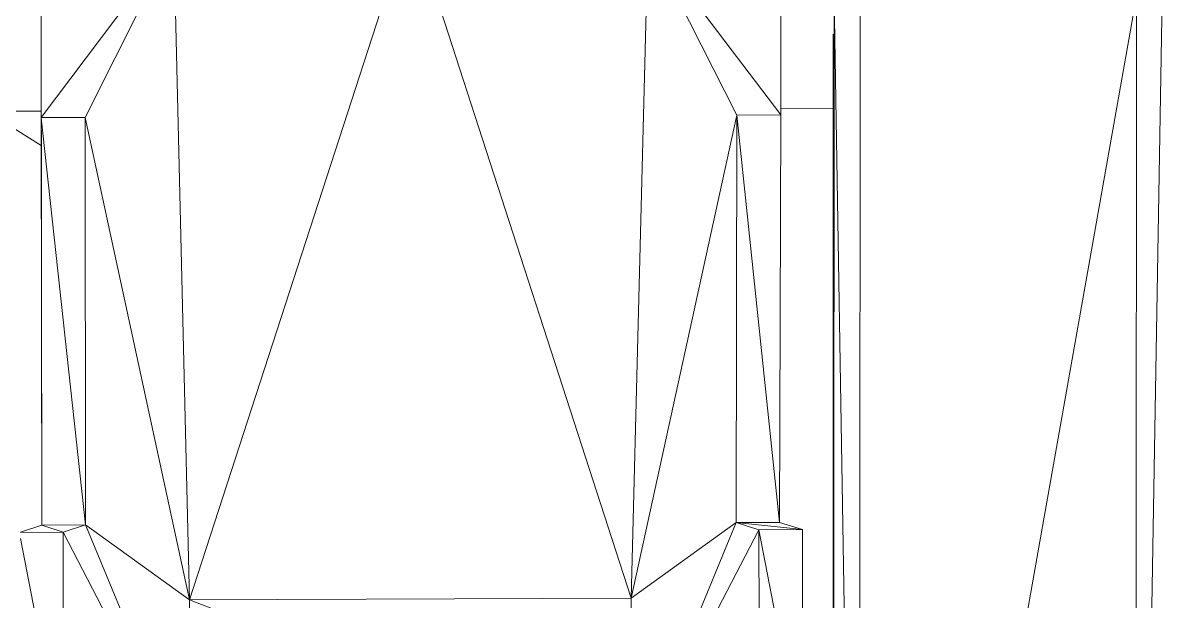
# Model space of a CAD drawing. Header units: inches. Extents: x -10205 to 13964, y -460 to 30702.
# Drawn here: x 101.49 to 132.69, y -366.58 to -350.73 of the extents above; entities that cross this region are included whole.
import ezdxf

# ---------------------------------------------------------------- set-up
doc = ezdxf.new("R2010")
doc.units = ezdxf.units.IN
doc.header["$MEASUREMENT"] = 0
for name, color, linetype, lineweight in [('0-1', 7, 'Continuous', 5), ('0-2', 8, 'Continuous', 9), ('G-IMPT-2', 254, 'Continuous', 9)]:
    doc.layers.add(name, color=color, linetype=linetype, lineweight=lineweight)

# ---------------------------------------------------------------- blocks, each defined once
blk = doc.blocks.new('Land_Rover_Evoque_-_SUV_Car_Vehicle_Automobile_13067 - Land Rover EVOQUE_dwg-1230547-SITE PLAN - CAD FILE')
at = {"layer": 'G-IMPT-2'}
for p, q in [((-0.66509, 0.307), (-0.66561, 0.73037)), ((-0.57315, 0.71304), (-0.66539, 0.59039)), ((-0.57315, 0.71304), (-0.63496, 0.59052)), ((-0.56225, 0.25507), (-0.57315, 0.71304)), ((-0.255, 0.25619), (-0.24331, 0.71425)), ((-0.18166, 0.59216), (-0.24331, 0.71425)), ((-0.24331, 0.71425), (-0.15098, 0.59227)), ((-0.4156, 0.70654), (-0.56225, 0.25507)), ((-0.255, 0.25619), (-0.40167, 0.70909)), ((-0.66509, 0.307), (-0.66546, 0.68217)), ((-0.66539, 0.59039), (-0.66546, 0.68217)), ((-0.15103, 0.68406), (-0.15098, 0.59227)), ((-0.11451, -0.41275), (-0.11392, 0.68413)), ((-0.11451, -0.41275), (-0.11392, 0.68413)), ((-0.0963, -0.4127), (-0.11392, 0.68413)), ((0.11458, 0.68497), (0.09587, -0.41201)), ((-0.0963, -0.4127), (0.09643, 0.67437)), ((-0.0963, -0.4127), (-0.09573, 0.67366)), ((0.09587, -0.41201), (0.09643, 0.67437)), ((-0.11451, -0.41275), (-0.11462, 0.64835)), ((-0.69161, 0.5948), (-0.66544, 0.59489)), ((-0.15098, 0.59678), (-0.11397, 0.59691)), ((-0.69168, 0.58744), (-0.66542, 0.5709)), ((-0.63496, 0.59052), (-0.66539, 0.59039)), ((-0.66509, 0.307), (-0.66539, 0.59039)), ((-0.63467, 0.3071), (-0.66537, 0.59024)), ((-0.56225, 0.25507), (-0.63496, 0.59052)), ((-0.63496, 0.59052), (-0.63467, 0.3071)), ((-0.255, 0.25619), (-0.18166, 0.59216)), ((-0.18197, 0.30878), (-0.18166, 0.59216)), ((-0.18166, 0.59216), (-0.15098, 0.59227)), ((-0.18166, 0.59216), (-0.15179, 0.30886)), ((-0.15179, 0.30886), (-0.15098, 0.59227)), ((-0.18197, 0.30878), (-0.15179, 0.30886)), ((-0.15179, 0.30886), (-0.13597, 0.30389)), ((-0.66509, 0.307), (-0.67988, 0.30216)), ((-0.65025, 0.302), (-0.67988, 0.3019)), ((-0.63467, 0.3071), (-0.66509, 0.307)), ((-0.65025, 0.302), (-0.66509, 0.307)), ((-0.63467, 0.3071), (-0.65025, 0.302)), ((-0.5629, 0.1345), (-0.65025, 0.302)), ((-0.64994, 0.14358), (-0.65025, 0.302)), ((-0.56225, 0.25507), (-0.63467, 0.3071)), ((-0.63467, 0.3071), (-0.5629, 0.1345)), ((-0.18197, 0.30878), (-0.255, 0.25619)), ((-0.18197, 0.30878), (-0.25365, 0.13562)), ((-0.16614, 0.30378), (-0.25365, 0.13562)), ((-0.18197, 0.30878), (-0.13597, 0.30389)), ((-0.18197, 0.30878), (-0.16614, 0.30378)), ((-0.13597, 0.30389), (-0.16614, 0.30378)), ((-0.16614, 0.30378), (-0.13565, 0.14545)), ((-0.16614, 0.30378), (-0.16584, 0.14535)), ((-0.13597, 0.30389), (-0.13565, 0.14545)), ((-0.64994, 0.14358), (-0.67987, 0.29771)), ((-0.56225, 0.25507), (-0.5629, 0.1345)), ((-0.255, 0.25619), (-0.56225, 0.25507)), ((-0.56225, 0.25507), (-0.25365, 0.13562)), ((-0.255, 0.25619), (-0.25365, 0.13562))]:
    blk.add_line(p, q, dxfattribs=at)
blk = doc.blocks.new('Land_Rover_Evoque_-_SUV_Car_Vehicle_Automobile_13067 - Land_Rover_Evoque_-_SUV_Car_Vehicle_Automobile_13067-1230553-SITE PLAN - CAD FILE')
at = {"xscale": 39.40029010366786, "yscale": 39.40029010366786, "zscale": 39.40029010366786, "rotation": 180}
blk.add_blockref('Land_Rover_Evoque_-_SUV_Car_Vehicle_Automobile_13067 - Land Rover EVOQUE_dwg-1230547-SITE PLAN - CAD FILE', (-0.026, 10.27), dxfattribs=at)
blk = doc.blocks.new('1750 Ox - 2nd Phase_rvt-1-SITE PLAN - CAD FILE')
at = {"layer": '0-2', "rotation": 180}
blk.add_blockref('Land_Rover_Evoque_-_SUV_Car_Vehicle_Automobile_13067 - Land_Rover_Evoque_-_SUV_Car_Vehicle_Automobile_13067-1230553-SITE PLAN - CAD FILE', (128.187, -366.318), dxfattribs=at)

msp = doc.modelspace()

# ---------------------------------------------------------------- block references
at = {"layer": '0-1'}
msp.add_blockref('1750 Ox - 2nd Phase_rvt-1-SITE PLAN - CAD FILE', (0, 0), dxfattribs=at)

doc.saveas('drawing.dxf')
